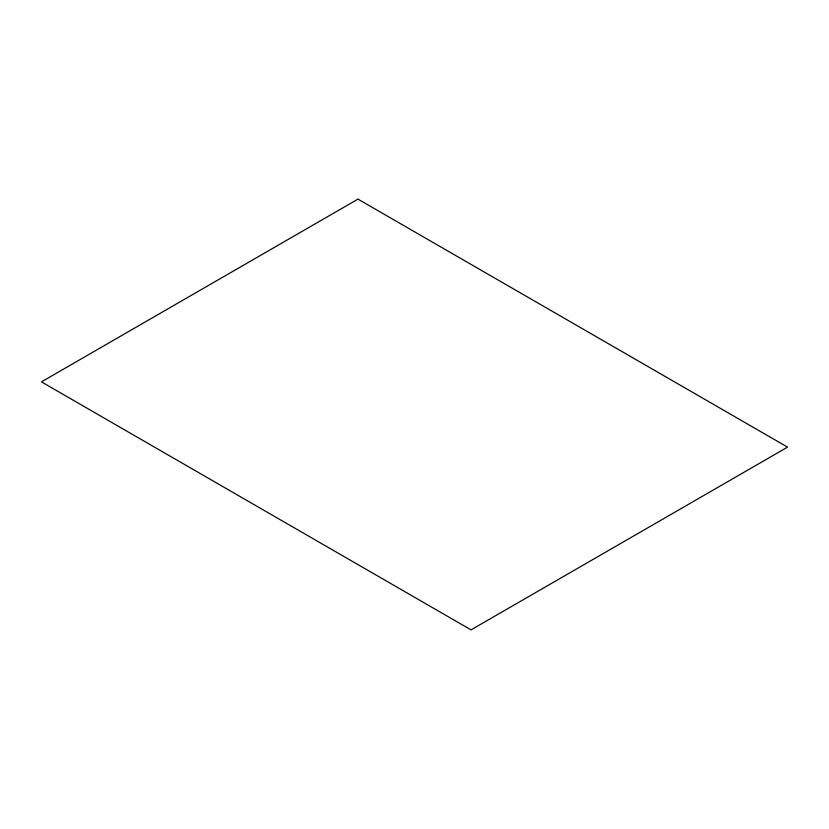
<?xml version="1.0" encoding="UTF-8"?>
<svg xmlns="http://www.w3.org/2000/svg" width="829" height="829" viewBox="0 0 829 829"><rect width="100%" height="100%" fill="white"/><g stroke="black" fill="none" stroke-linecap="round" stroke-linejoin="round"><path stroke-width="1.24" d="M357.973 199.126L41.45 381.868L471.027 629.874L787.55 447.132L357.973 199.126"/></g></svg>
